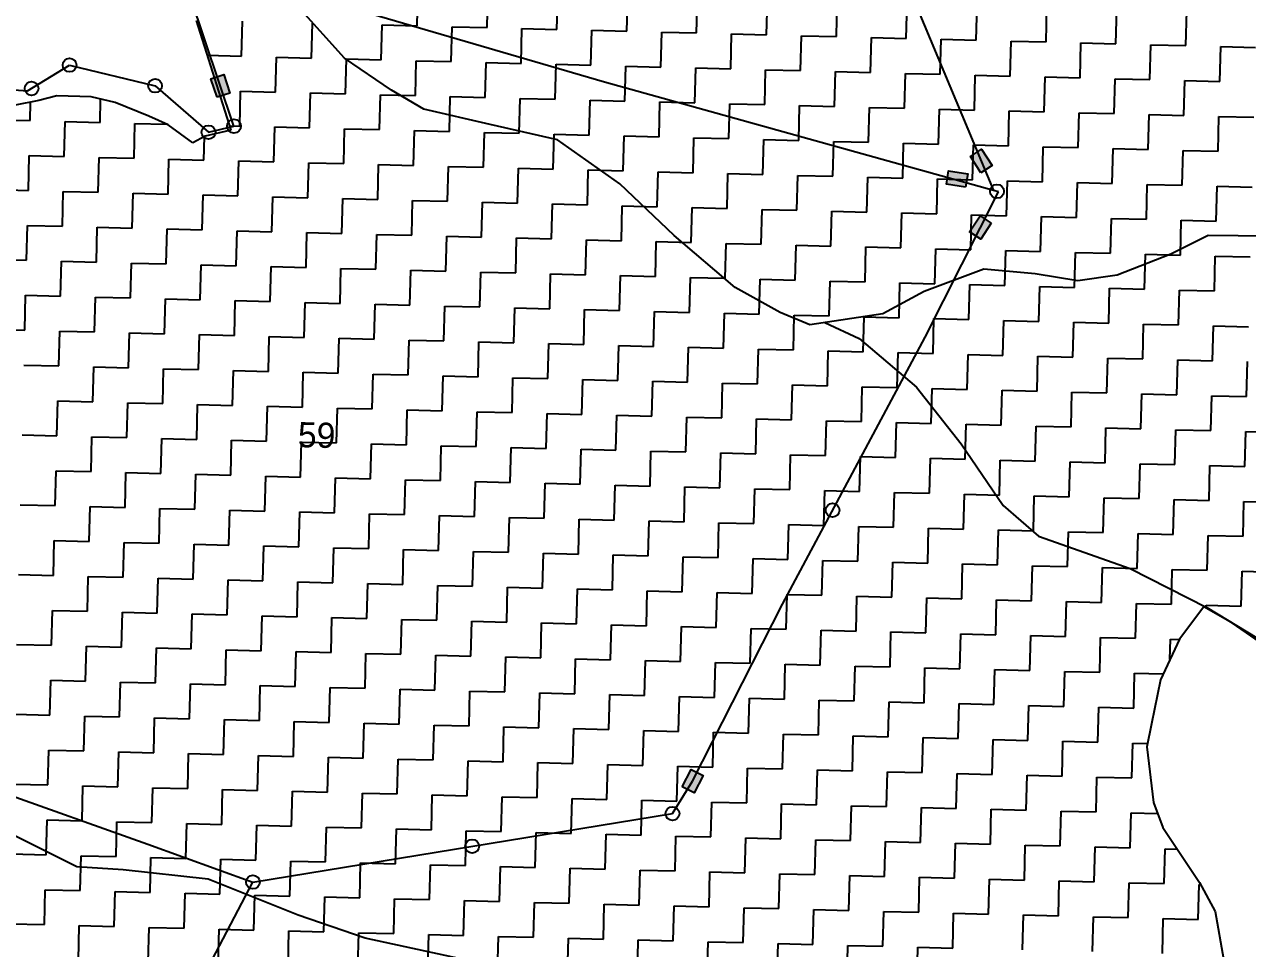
# Model space of a CAD drawing. Header units: metres. Extents: x 295068 to 298038, y 2018465 to 2021372.
# Drawn here: x 296985.3 to 297425.2, y 2019675.7 to 2020008.3 of the extents above; entities that cross this region are included whole.
import ezdxf
from ezdxf.enums import TextEntityAlignment as Align

# ---------------------------------------------------------------- set-up
doc = ezdxf.new("R2010")
doc.units = ezdxf.units.M
doc.header["$MEASUREMENT"] = 0
for name, color, linetype in [('LINE_WATER', 4, 'Continuous'), ('POLY_HATCH', 12, 'Continuous'), ('POLY_PARCEL', 6, 'Continuous'), ('TEXT_PARCEL', 7, 'Continuous')]:
    doc.layers.add(name, color=color, linetype=linetype)
doc.styles.add('TEXT_MAP', font='', dxfattribs={"height": 2.5})
doc.styles.get('TEXT_MAP').set_extended_font_data('Kruti Dev 050')

msp = doc.modelspace()

# ---------------------------------------------------------------- hatches: boundary and pattern name
for points in [[(297056.95, 2019990.22), (297052.36, 2019988.67), (297054.59, 2019982.04), (297059.18, 2019983.58)], [(297329.58, 2019963.33), (297325.52, 2019960.69), (297329.34, 2019954.83), (297333.4, 2019957.46)], [(297317.68, 2019955.6), (297316.91, 2019950.82), (297323.81, 2019949.7), (297324.59, 2019954.48)], [(297325.18, 2019933.58), (297329.24, 2019930.94), (297333.05, 2019936.8), (297329, 2019939.44)], [(297229.37, 2019737.94), (297225.05, 2019740.13), (297221.88, 2019733.89), (297226.2, 2019731.7)]]:
    msp.add_hatch(color=256).paths.add_polyline_path(points)

# ---------------------------------------------------------------- linework, layer by layer
for points in [[(297054.59, 2019982.04), (297052.36, 2019988.67), (297056.95, 2019990.22), (297059.18, 2019983.58)], [(297329.34, 2019954.83), (297325.52, 2019960.69), (297329.58, 2019963.33), (297333.4, 2019957.46)], [(297323.81, 2019949.7), (297316.91, 2019950.82), (297317.68, 2019955.6), (297324.59, 2019954.48)], [(297333.05, 2019936.8), (297329.24, 2019930.94), (297325.18, 2019933.58), (297329, 2019939.44)], [(297221.88, 2019733.89), (297225.05, 2019740.13), (297229.37, 2019737.94), (297226.2, 2019731.7)]]:
    msp.add_lwpolyline(points, close=True)
for centre in [(297001.51, 2019993.65), (296987.84, 2019985.23), (297032.25, 2019986.2), (297051.49, 2019969.46), (297060.65, 2019971.65), (297335.1, 2019948.2), (297275.98, 2019833.44), (297218.36, 2019724.25), (297146.32, 2019712.49), (297067.46, 2019699.62)]:
    msp.add_circle(centre, 2.48)
at = {"layer": 'LINE_WATER'}
for p, q in [((297100.42, 2019996.1), (297083.95, 2020014.36)), ((297117.36, 2019984.6), (297100.42, 2019996.1)), ((297128.96, 2019977.76), (297117.36, 2019984.6)), ((297152.83, 2019972.23), (297128.96, 2019977.76)), ((297177.01, 2019966.68), (297152.83, 2019972.23)), ((297199.45, 2019950.93), (297177.01, 2019966.68)), ((297218.98, 2019932.28), (297199.45, 2019950.93)), ((297240.98, 2019913.57), (297218.98, 2019932.28)), ((297411.09, 2019932.3), (297397.61, 2019925.53)), ((297432.63, 2019932.05), (297411.09, 2019932.3)), ((297397.61, 2019925.53), (297378.33, 2019918.03)), ((297330.36, 2019920.19), (297308.91, 2019912.14)), ((297348.79, 2019918.49), (297330.36, 2019920.19)), ((297364.12, 2019915.94), (297348.79, 2019918.49)), ((297378.33, 2019918.03), (297364.12, 2019915.94)), ((297257.06, 2019904.55), (297240.98, 2019913.57)), ((297308.91, 2019912.14), (297294.06, 2019904.14)), ((297267.79, 2019900.21), (297257.06, 2019904.55)), ((297294.06, 2019904.14), (297267.79, 2019900.21)), ((297273.12, 2019901.01), (297285.49, 2019895.23)), ((297285.49, 2019895.23), (297306.11, 2019877.73)), ((297306.11, 2019877.73), (297322.24, 2019857.28)), ((297322.24, 2019857.28), (297337.3, 2019835.17)), ((297337.3, 2019835.17), (297350.02, 2019824.12)), ((297350.02, 2019824.12), (297383.02, 2019812.41)), ((297383.02, 2019812.41), (297410.53, 2019798.46)), ((297410.53, 2019798.46), (297428.6, 2019787.47)), ((297004.13, 2019705.06), (296971.88, 2019721.25)), ((297020.75, 2019703.99), (297004.13, 2019705.06)), ((297051.41, 2019700.64), (297020.75, 2019703.99)), ((297083.73, 2019687.66), (297051.41, 2019700.64)), ((297107.86, 2019679.36), (297083.73, 2019687.66)), ((297165.35, 2019666.92), (297107.86, 2019679.36))]:
    msp.add_line(p, q, dxfattribs=at)
at = {"layer": 'POLY_HATCH', "linetype": 'Continuous'}
for p, q in [((297126.54, 2020007.78), (297126.86, 2020020.35)), ((297151.67, 2020007.13), (297151.99, 2020019.7)), ((297176.8, 2020006.48), (297177.13, 2020019.05)), ((297201.94, 2020005.83), (297202.26, 2020018.4)), ((297227.07, 2020005.19), (297227.39, 2020017.75)), ((297252.2, 2020004.54), (297252.53, 2020017.1)), ((297277.34, 2020003.89), (297277.66, 2020016.46)), ((297302.47, 2020003.24), (297302.79, 2020015.81)), ((297327.6, 2020002.59), (297327.93, 2020015.16)), ((297352.74, 2020001.95), (297353.06, 2020014.51)), ((297377.87, 2020001.3), (297378.19, 2020013.86)), ((297403, 2020000.65), (297403.33, 2020013.22)), ((297063.38, 2019996.83), (297063.7, 2020009.4)), ((297088.51, 2019996.18), (297088.84, 2020008.75)), ((297113.64, 2019995.54), (297113.97, 2020008.1)), ((297113.97, 2020008.1), (297126.54, 2020007.78)), ((297138.78, 2019994.89), (297139.1, 2020007.45)), ((297139.1, 2020007.45), (297151.67, 2020007.13)), ((297163.91, 2019994.24), (297164.24, 2020006.81)), ((297164.24, 2020006.81), (297176.8, 2020006.48)), ((297189.04, 2019993.59), (297189.37, 2020006.16)), ((297189.37, 2020006.16), (297201.94, 2020005.83)), ((297214.18, 2019992.94), (297214.5, 2020005.51)), ((297214.5, 2020005.51), (297227.07, 2020005.19)), ((297239.31, 2019992.3), (297239.64, 2020004.86)), ((297239.64, 2020004.86), (297252.2, 2020004.54)), ((297264.44, 2019991.65), (297264.77, 2020004.21)), ((297264.77, 2020004.21), (297277.34, 2020003.89)), ((297289.58, 2019991), (297289.9, 2020003.57)), ((297289.9, 2020003.57), (297302.47, 2020003.24)), ((297314.71, 2019990.35), (297315.04, 2020002.92)), ((297315.04, 2020002.92), (297327.6, 2020002.59)), ((297339.85, 2019989.7), (297340.17, 2020002.27)), ((297340.17, 2020002.27), (297352.74, 2020001.95)), ((297364.98, 2019989.05), (297365.3, 2020001.62)), ((297365.3, 2020001.62), (297377.87, 2020001.3)), ((297390.11, 2019988.41), (297390.44, 2020000.97)), ((297390.44, 2020000.97), (297403, 2020000.65)), ((297415.25, 2019987.76), (297415.57, 2020000.32)), ((297415.57, 2020000.32), (297428.14, 2020000)), ((297050.98, 2019997.15), (297063.38, 2019996.83)), ((297075.62, 2019983.94), (297075.94, 2019996.51)), ((297075.94, 2019996.51), (297088.51, 2019996.18)), ((297100.75, 2019983.29), (297101.08, 2019995.86)), ((297101.08, 2019995.86), (297113.64, 2019995.54)), ((297125.89, 2019982.65), (297126.21, 2019995.21)), ((297126.21, 2019995.21), (297138.78, 2019994.89)), ((297151.02, 2019982), (297151.34, 2019994.56)), ((297151.34, 2019994.56), (297163.91, 2019994.24)), ((297176.15, 2019981.35), (297176.48, 2019993.92)), ((297176.48, 2019993.92), (297189.04, 2019993.59)), ((297201.29, 2019980.7), (297201.61, 2019993.27)), ((297201.61, 2019993.27), (297214.18, 2019992.94)), ((297226.42, 2019980.05), (297226.74, 2019992.62)), ((297226.74, 2019992.62), (297239.31, 2019992.3)), ((297251.55, 2019979.4), (297251.88, 2019991.97)), ((297251.88, 2019991.97), (297264.44, 2019991.65)), ((297276.69, 2019978.76), (297277.01, 2019991.32)), ((297277.01, 2019991.32), (297289.58, 2019991)), ((297301.82, 2019978.11), (297302.14, 2019990.67)), ((297302.14, 2019990.67), (297314.71, 2019990.35)), ((297326.95, 2019977.46), (297327.28, 2019990.03)), ((297327.28, 2019990.03), (297339.85, 2019989.7)), ((297352.09, 2019976.81), (297352.41, 2019989.38)), ((297352.41, 2019989.38), (297364.98, 2019989.05)), ((297377.22, 2019976.16), (297377.55, 2019988.73)), ((297377.55, 2019988.73), (297390.11, 2019988.41)), ((297402.35, 2019975.52), (297402.68, 2019988.08)), ((297402.68, 2019988.08), (297415.25, 2019987.76)), ((296987.33, 2019973.64), (296987.5, 2019980.27)), ((297012.46, 2019973), (297012.68, 2019981.42)), ((297062.73, 2019971.7), (297063.05, 2019984.27)), ((297063.05, 2019984.27), (297075.62, 2019983.94)), ((297087.86, 2019971.05), (297088.19, 2019983.62)), ((297088.19, 2019983.62), (297100.75, 2019983.29)), ((297113, 2019970.4), (297113.32, 2019982.97)), ((297113.32, 2019982.97), (297125.89, 2019982.65)), ((297138.13, 2019969.75), (297138.45, 2019982.32)), ((297138.45, 2019982.32), (297151.02, 2019982)), ((297163.26, 2019969.11), (297163.59, 2019981.67)), ((297163.59, 2019981.67), (297176.15, 2019981.35)), ((297188.4, 2019968.46), (297188.72, 2019981.02)), ((297188.72, 2019981.02), (297201.29, 2019980.7)), ((297213.53, 2019967.81), (297213.85, 2019980.38)), ((297213.85, 2019980.38), (297226.42, 2019980.05)), ((297238.66, 2019967.16), (297238.99, 2019979.73)), ((297238.99, 2019979.73), (297251.55, 2019979.4)), ((297263.8, 2019966.51), (297264.12, 2019979.08)), ((297264.12, 2019979.08), (297276.69, 2019978.76)), ((297288.93, 2019965.87), (297289.25, 2019978.43)), ((297289.25, 2019978.43), (297301.82, 2019978.11)), ((297314.06, 2019965.22), (297314.39, 2019977.78)), ((297314.39, 2019977.78), (297326.95, 2019977.46)), ((297339.2, 2019964.57), (297339.52, 2019977.14)), ((297339.52, 2019977.14), (297352.09, 2019976.81)), ((297364.33, 2019963.92), (297364.65, 2019976.49)), ((297364.65, 2019976.49), (297377.22, 2019976.16)), ((297389.46, 2019963.27), (297389.79, 2019975.84)), ((297389.79, 2019975.84), (297402.35, 2019975.52)), ((296974.76, 2019973.97), (296987.33, 2019973.64)), ((296999.57, 2019960.75), (296999.9, 2019973.32)), ((296999.9, 2019973.32), (297012.46, 2019973)), ((297024.71, 2019960.1), (297025.03, 2019972.67)), ((297025.03, 2019972.67), (297036.36, 2019972.38)), ((297059.01, 2019971.8), (297062.73, 2019971.7)), ((297074.97, 2019958.81), (297075.3, 2019971.38)), ((297075.3, 2019971.38), (297087.86, 2019971.05)), ((297414.6, 2019962.62), (297414.92, 2019975.19)), ((297414.92, 2019975.19), (297427.49, 2019974.87)), ((297049.84, 2019959.46), (297050.06, 2019967.93)), ((297100.11, 2019958.16), (297100.43, 2019970.73)), ((297100.43, 2019970.73), (297113, 2019970.4)), ((297125.24, 2019957.51), (297125.56, 2019970.08)), ((297125.56, 2019970.08), (297138.13, 2019969.75)), ((297150.37, 2019956.86), (297150.7, 2019969.43)), ((297150.7, 2019969.43), (297163.26, 2019969.11)), ((297175.51, 2019956.22), (297175.83, 2019968.78)), ((297175.83, 2019968.78), (297188.4, 2019968.46)), ((297200.64, 2019955.57), (297200.96, 2019968.13)), ((297200.96, 2019968.13), (297213.53, 2019967.81)), ((297225.77, 2019954.92), (297226.1, 2019967.49)), ((297226.1, 2019967.49), (297238.66, 2019967.16)), ((297250.91, 2019954.27), (297251.23, 2019966.84)), ((297251.23, 2019966.84), (297263.8, 2019966.51)), ((297276.04, 2019953.62), (297276.36, 2019966.19)), ((297276.36, 2019966.19), (297288.93, 2019965.87)), ((297301.17, 2019952.97), (297301.5, 2019965.54)), ((297301.5, 2019965.54), (297314.06, 2019965.22)), ((297326.31, 2019952.33), (297326.63, 2019964.89)), ((297326.63, 2019964.89), (297339.2, 2019964.57)), ((297351.44, 2019951.68), (297351.76, 2019964.24)), ((297351.76, 2019964.24), (297364.33, 2019963.92)), ((297376.57, 2019951.03), (297376.9, 2019963.6)), ((297376.9, 2019963.6), (297389.46, 2019963.27)), ((297401.71, 2019950.38), (297402.03, 2019962.95)), ((297402.03, 2019962.95), (297414.6, 2019962.62)), ((296986.68, 2019948.51), (296987, 2019961.08)), ((296987, 2019961.08), (296999.57, 2019960.75)), ((297011.81, 2019947.86), (297012.14, 2019960.43)), ((297012.14, 2019960.43), (297024.71, 2019960.1)), ((297036.95, 2019947.21), (297037.27, 2019959.78)), ((297037.27, 2019959.78), (297049.84, 2019959.46)), ((297062.08, 2019946.57), (297062.41, 2019959.13)), ((297062.41, 2019959.13), (297074.97, 2019958.81)), ((297087.21, 2019945.92), (297087.54, 2019958.48)), ((297087.54, 2019958.48), (297100.11, 2019958.16)), ((297112.35, 2019945.27), (297112.67, 2019957.84)), ((297112.67, 2019957.84), (297125.24, 2019957.51)), ((297137.48, 2019944.62), (297137.81, 2019957.19)), ((297137.81, 2019957.19), (297150.37, 2019956.86)), ((297162.61, 2019943.97), (297162.94, 2019956.54)), ((297162.94, 2019956.54), (297175.51, 2019956.22)), ((297187.75, 2019943.32), (297188.07, 2019955.89)), ((297188.07, 2019955.89), (297200.64, 2019955.57)), ((297212.88, 2019942.68), (297213.21, 2019955.24)), ((297213.21, 2019955.24), (297225.77, 2019954.92)), ((297238.02, 2019942.03), (297238.34, 2019954.6)), ((297238.34, 2019954.6), (297250.91, 2019954.27)), ((297263.15, 2019941.38), (297263.47, 2019953.95)), ((297263.47, 2019953.95), (297276.04, 2019953.62)), ((297288.28, 2019940.73), (297288.61, 2019953.3)), ((297288.61, 2019953.3), (297301.17, 2019952.97)), ((297313.42, 2019940.08), (297313.74, 2019952.65)), ((297313.74, 2019952.65), (297326.31, 2019952.33)), ((297338.55, 2019939.44), (297338.87, 2019952)), ((297338.87, 2019952), (297351.44, 2019951.68)), ((297363.68, 2019938.79), (297364.01, 2019951.35)), ((297364.01, 2019951.35), (297376.57, 2019951.03)), ((297388.82, 2019938.14), (297389.14, 2019950.71)), ((297389.14, 2019950.71), (297401.71, 2019950.38)), ((297413.95, 2019937.49), (297414.27, 2019950.06)), ((297414.27, 2019950.06), (297426.84, 2019949.73)), ((296974.11, 2019948.83), (296986.68, 2019948.51)), ((296998.92, 2019935.62), (296999.25, 2019948.19)), ((296999.25, 2019948.19), (297011.81, 2019947.86)), ((297024.06, 2019934.97), (297024.38, 2019947.54)), ((297024.38, 2019947.54), (297036.95, 2019947.21)), ((297049.19, 2019934.32), (297049.51, 2019946.89)), ((297049.51, 2019946.89), (297062.08, 2019946.57)), ((297074.32, 2019933.68), (297074.65, 2019946.24)), ((297074.65, 2019946.24), (297087.21, 2019945.92)), ((297099.46, 2019933.03), (297099.78, 2019945.59)), ((297099.78, 2019945.59), (297112.35, 2019945.27)), ((297124.59, 2019932.38), (297124.91, 2019944.95)), ((297124.91, 2019944.95), (297137.48, 2019944.62)), ((297149.72, 2019931.73), (297150.05, 2019944.3)), ((297150.05, 2019944.3), (297162.61, 2019943.97)), ((297174.86, 2019931.08), (297175.18, 2019943.65)), ((297175.18, 2019943.65), (297187.75, 2019943.32)), ((297199.99, 2019930.43), (297200.31, 2019943)), ((297200.31, 2019943), (297212.88, 2019942.68)), ((297225.12, 2019929.79), (297225.45, 2019942.35)), ((297225.45, 2019942.35), (297238.02, 2019942.03)), ((297250.26, 2019929.14), (297250.58, 2019941.7)), ((297250.58, 2019941.7), (297263.15, 2019941.38)), ((297275.39, 2019928.49), (297275.72, 2019941.06)), ((297275.72, 2019941.06), (297288.28, 2019940.73)), ((297300.52, 2019927.84), (297300.85, 2019940.41)), ((297300.85, 2019940.41), (297313.42, 2019940.08)), ((297325.66, 2019927.19), (297325.98, 2019939.76)), ((297325.98, 2019939.76), (297338.55, 2019939.44)), ((297350.79, 2019926.54), (297351.12, 2019939.11)), ((297351.12, 2019939.11), (297363.68, 2019938.79)), ((297375.92, 2019925.9), (297376.25, 2019938.46)), ((297376.25, 2019938.46), (297388.82, 2019938.14)), ((297401.06, 2019925.25), (297401.38, 2019937.82)), ((297401.38, 2019937.82), (297413.95, 2019937.49)), ((296986.03, 2019923.38), (296986.36, 2019935.94)), ((296986.36, 2019935.94), (296998.92, 2019935.62)), ((297011.17, 2019922.73), (297011.49, 2019935.3)), ((297011.49, 2019935.3), (297024.06, 2019934.97)), ((297036.3, 2019922.08), (297036.62, 2019934.65)), ((297036.62, 2019934.65), (297049.19, 2019934.32)), ((297061.43, 2019921.43), (297061.76, 2019934)), ((297061.76, 2019934), (297074.32, 2019933.68)), ((297086.57, 2019920.78), (297086.89, 2019933.35)), ((297086.89, 2019933.35), (297099.46, 2019933.03)), ((297111.7, 2019920.14), (297112.02, 2019932.7)), ((297112.02, 2019932.7), (297124.59, 2019932.38)), ((297136.83, 2019919.49), (297137.16, 2019932.05)), ((297137.16, 2019932.05), (297149.72, 2019931.73)), ((297161.97, 2019918.84), (297162.29, 2019931.41)), ((297162.29, 2019931.41), (297174.86, 2019931.08)), ((297187.1, 2019918.19), (297187.42, 2019930.76)), ((297187.42, 2019930.76), (297199.99, 2019930.43)), ((297212.23, 2019917.54), (297212.56, 2019930.11)), ((297212.56, 2019930.11), (297225.12, 2019929.79)), ((297237.37, 2019916.9), (297237.69, 2019929.46)), ((297237.69, 2019929.46), (297250.26, 2019929.14)), ((297262.5, 2019916.25), (297262.82, 2019928.81)), ((297262.82, 2019928.81), (297275.39, 2019928.49)), ((297287.63, 2019915.6), (297287.96, 2019928.17)), ((297287.96, 2019928.17), (297300.52, 2019927.84)), ((297312.77, 2019914.95), (297313.09, 2019927.52)), ((297313.09, 2019927.52), (297325.66, 2019927.19)), ((296973.47, 2019923.7), (296986.03, 2019923.38)), ((296998.28, 2019910.49), (296998.6, 2019923.05)), ((296998.6, 2019923.05), (297011.17, 2019922.73)), ((297337.9, 2019914.3), (297338.22, 2019926.87)), ((297338.22, 2019926.87), (297350.79, 2019926.54)), ((297363.03, 2019913.65), (297363.36, 2019926.22)), ((297363.36, 2019926.22), (297375.92, 2019925.9)), ((297388.17, 2019913.01), (297388.49, 2019925.57)), ((297388.49, 2019925.57), (297401.06, 2019925.25)), ((297413.3, 2019912.36), (297413.62, 2019924.92)), ((297413.62, 2019924.92), (297426.19, 2019924.6)), ((297023.41, 2019909.84), (297023.73, 2019922.4)), ((297023.73, 2019922.4), (297036.3, 2019922.08)), ((297048.54, 2019909.19), (297048.87, 2019921.76)), ((297048.87, 2019921.76), (297061.43, 2019921.43)), ((297073.68, 2019908.54), (297074, 2019921.11)), ((297074, 2019921.11), (297086.57, 2019920.78)), ((297098.81, 2019907.89), (297099.13, 2019920.46)), ((297099.13, 2019920.46), (297111.7, 2019920.14)), ((297123.94, 2019907.25), (297124.27, 2019919.81)), ((297124.27, 2019919.81), (297136.83, 2019919.49)), ((297149.08, 2019906.6), (297149.4, 2019919.16)), ((297149.4, 2019919.16), (297161.97, 2019918.84)), ((297174.21, 2019905.95), (297174.53, 2019918.52)), ((297174.53, 2019918.52), (297187.1, 2019918.19)), ((297199.34, 2019905.3), (297199.67, 2019917.87)), ((297199.67, 2019917.87), (297212.23, 2019917.54)), ((297224.48, 2019904.65), (297224.8, 2019917.22)), ((297224.8, 2019917.22), (297237.37, 2019916.9)), ((297249.61, 2019904), (297249.93, 2019916.57)), ((297249.93, 2019916.57), (297262.5, 2019916.25)), ((297274.74, 2019903.36), (297275.07, 2019915.92)), ((297275.07, 2019915.92), (297287.63, 2019915.6)), ((297299.88, 2019902.71), (297300.2, 2019915.27)), ((297300.2, 2019915.27), (297312.77, 2019914.95)), ((297325.01, 2019902.06), (297325.33, 2019914.63)), ((297325.33, 2019914.63), (297337.9, 2019914.3)), ((296985.38, 2019898.24), (296985.71, 2019910.81)), ((296985.71, 2019910.81), (296998.28, 2019910.49)), ((297010.52, 2019897.6), (297010.84, 2019910.16)), ((297010.84, 2019910.16), (297023.41, 2019909.84)), ((297350.14, 2019901.41), (297350.47, 2019913.98)), ((297350.47, 2019913.98), (297363.03, 2019913.65)), ((297375.28, 2019900.76), (297375.6, 2019913.33)), ((297375.6, 2019913.33), (297388.17, 2019913.01)), ((297400.41, 2019900.12), (297400.73, 2019912.68)), ((297400.73, 2019912.68), (297413.3, 2019912.36)), ((297035.65, 2019896.95), (297035.98, 2019909.51)), ((297035.98, 2019909.51), (297048.54, 2019909.19)), ((297060.78, 2019896.3), (297061.11, 2019908.87)), ((297061.11, 2019908.87), (297073.68, 2019908.54)), ((297085.92, 2019895.65), (297086.24, 2019908.22)), ((297086.24, 2019908.22), (297098.81, 2019907.89)), ((297111.05, 2019895), (297111.38, 2019907.57)), ((297111.38, 2019907.57), (297123.94, 2019907.25)), ((297136.18, 2019894.35), (297136.51, 2019906.92)), ((297136.51, 2019906.92), (297149.08, 2019906.6)), ((297161.32, 2019893.71), (297161.64, 2019906.27)), ((297161.64, 2019906.27), (297174.21, 2019905.95)), ((297186.45, 2019893.06), (297186.78, 2019905.62)), ((297186.78, 2019905.62), (297199.34, 2019905.3)), ((297211.59, 2019892.41), (297211.91, 2019904.98)), ((297211.91, 2019904.98), (297224.48, 2019904.65)), ((297236.72, 2019891.76), (297237.04, 2019904.33)), ((297237.04, 2019904.33), (297249.61, 2019904)), ((297261.85, 2019891.11), (297262.18, 2019903.68)), ((297262.18, 2019903.68), (297274.74, 2019903.36)), ((297286.99, 2019890.47), (297287.31, 2019903.03)), ((297287.31, 2019903.03), (297299.88, 2019902.71)), ((297312.12, 2019889.82), (297312.44, 2019902.38)), ((297312.44, 2019902.38), (297325.01, 2019902.06)), ((297337.25, 2019889.17), (297337.58, 2019901.74)), ((297337.58, 2019901.74), (297350.14, 2019901.41)), ((297362.39, 2019888.52), (297362.71, 2019901.09)), ((297362.71, 2019901.09), (297375.28, 2019900.76)), ((296972.82, 2019898.57), (296985.38, 2019898.24)), ((296997.63, 2019885.35), (296997.95, 2019897.92)), ((296997.95, 2019897.92), (297010.52, 2019897.6)), ((297022.76, 2019884.7), (297023.08, 2019897.27)), ((297023.08, 2019897.27), (297035.65, 2019896.95)), ((297047.89, 2019884.06), (297048.22, 2019896.62)), ((297048.22, 2019896.62), (297060.78, 2019896.3)), ((297387.52, 2019887.87), (297387.84, 2019900.44)), ((297387.84, 2019900.44), (297400.41, 2019900.12)), ((297412.65, 2019887.22), (297412.98, 2019899.79)), ((297412.98, 2019899.79), (297425.54, 2019899.47)), ((297073.03, 2019883.41), (297073.35, 2019895.97)), ((297073.35, 2019895.97), (297085.92, 2019895.65)), ((297098.16, 2019882.76), (297098.48, 2019895.33)), ((297098.48, 2019895.33), (297111.05, 2019895)), ((297123.29, 2019882.11), (297123.62, 2019894.68)), ((297123.62, 2019894.68), (297136.18, 2019894.35)), ((297148.43, 2019881.46), (297148.75, 2019894.03)), ((297148.75, 2019894.03), (297161.32, 2019893.71)), ((297173.56, 2019880.82), (297173.89, 2019893.38)), ((297173.89, 2019893.38), (297186.45, 2019893.06)), ((297198.69, 2019880.17), (297199.02, 2019892.73)), ((297199.02, 2019892.73), (297211.59, 2019892.41)), ((297223.83, 2019879.52), (297224.15, 2019892.09)), ((297224.15, 2019892.09), (297236.72, 2019891.76)), ((297248.96, 2019878.87), (297249.29, 2019891.44)), ((297249.29, 2019891.44), (297261.85, 2019891.11)), ((297274.09, 2019878.22), (297274.42, 2019890.79)), ((297274.42, 2019890.79), (297286.99, 2019890.47)), ((297299.23, 2019877.57), (297299.55, 2019890.14)), ((297299.55, 2019890.14), (297312.12, 2019889.82)), ((297324.36, 2019876.93), (297324.69, 2019889.49)), ((297324.69, 2019889.49), (297337.25, 2019889.17)), ((297349.49, 2019876.28), (297349.82, 2019888.84)), ((297349.82, 2019888.84), (297362.39, 2019888.52)), ((297374.63, 2019875.63), (297374.95, 2019888.2)), ((297374.95, 2019888.2), (297387.52, 2019887.87)), ((296985.06, 2019885.68), (296997.63, 2019885.35)), ((297009.87, 2019872.46), (297010.19, 2019885.03)), ((297010.19, 2019885.03), (297022.76, 2019884.7)), ((297035, 2019871.81), (297035.33, 2019884.38)), ((297035.33, 2019884.38), (297047.89, 2019884.06)), ((297060.14, 2019871.17), (297060.46, 2019883.73)), ((297060.46, 2019883.73), (297073.03, 2019883.41)), ((297399.76, 2019874.98), (297400.09, 2019887.55)), ((297400.09, 2019887.55), (297412.65, 2019887.22)), ((297424.9, 2019874.33), (297425.22, 2019886.9)), ((297085.27, 2019870.52), (297085.59, 2019883.08)), ((297085.59, 2019883.08), (297098.16, 2019882.76)), ((297110.4, 2019869.87), (297110.73, 2019882.44)), ((297110.73, 2019882.44), (297123.29, 2019882.11)), ((297135.54, 2019869.22), (297135.86, 2019881.79)), ((297135.86, 2019881.79), (297148.43, 2019881.46)), ((297160.67, 2019868.57), (297160.99, 2019881.14)), ((297160.99, 2019881.14), (297173.56, 2019880.82)), ((297185.8, 2019867.92), (297186.13, 2019880.49)), ((297186.13, 2019880.49), (297198.69, 2019880.17)), ((297210.94, 2019867.28), (297211.26, 2019879.84)), ((297211.26, 2019879.84), (297223.83, 2019879.52)), ((297236.07, 2019866.63), (297236.39, 2019879.19)), ((297236.39, 2019879.19), (297248.96, 2019878.87)), ((297261.2, 2019865.98), (297261.53, 2019878.55)), ((297261.53, 2019878.55), (297274.09, 2019878.22)), ((297286.34, 2019865.33), (297286.66, 2019877.9)), ((297286.66, 2019877.9), (297299.23, 2019877.57)), ((297311.47, 2019864.68), (297311.79, 2019877.25)), ((297311.79, 2019877.25), (297324.36, 2019876.93)), ((297336.6, 2019864.04), (297336.93, 2019876.6)), ((297336.93, 2019876.6), (297349.49, 2019876.28)), ((297361.74, 2019863.39), (297362.06, 2019875.95)), ((297362.06, 2019875.95), (297374.63, 2019875.63)), ((297386.87, 2019862.74), (297387.2, 2019875.31)), ((297387.2, 2019875.31), (297399.76, 2019874.98)), ((297412, 2019862.09), (297412.33, 2019874.66)), ((297412.33, 2019874.66), (297424.9, 2019874.33)), ((296996.98, 2019860.22), (296997.3, 2019872.79)), ((296997.3, 2019872.79), (297009.87, 2019872.46)), ((297022.11, 2019859.57), (297022.44, 2019872.14)), ((297022.44, 2019872.14), (297035, 2019871.81)), ((297047.25, 2019858.92), (297047.57, 2019871.49)), ((297047.57, 2019871.49), (297060.14, 2019871.17)), ((297072.38, 2019858.27), (297072.7, 2019870.84)), ((297072.7, 2019870.84), (297085.27, 2019870.52)), ((297097.51, 2019857.63), (297097.84, 2019870.19)), ((297097.84, 2019870.19), (297110.4, 2019869.87)), ((297122.65, 2019856.98), (297122.97, 2019869.55)), ((297122.97, 2019869.55), (297135.54, 2019869.22)), ((297147.78, 2019856.33), (297148.1, 2019868.9)), ((297148.1, 2019868.9), (297160.67, 2019868.57)), ((297172.91, 2019855.68), (297173.24, 2019868.25)), ((297173.24, 2019868.25), (297185.8, 2019867.92)), ((297198.05, 2019855.03), (297198.37, 2019867.6)), ((297198.37, 2019867.6), (297210.94, 2019867.28)), ((297223.18, 2019854.39), (297223.5, 2019866.95)), ((297223.5, 2019866.95), (297236.07, 2019866.63)), ((297248.31, 2019853.74), (297248.64, 2019866.3)), ((297248.64, 2019866.3), (297261.2, 2019865.98)), ((297273.45, 2019853.09), (297273.77, 2019865.66)), ((297273.77, 2019865.66), (297286.34, 2019865.33)), ((297298.58, 2019852.44), (297298.9, 2019865.01)), ((297298.9, 2019865.01), (297311.47, 2019864.68)), ((297323.71, 2019851.79), (297324.04, 2019864.36)), ((297324.04, 2019864.36), (297336.6, 2019864.04)), ((297348.85, 2019851.14), (297349.17, 2019863.71)), ((297349.17, 2019863.71), (297361.74, 2019863.39)), ((297373.98, 2019850.5), (297374.3, 2019863.06)), ((297374.3, 2019863.06), (297386.87, 2019862.74)), ((297399.11, 2019849.85), (297399.44, 2019862.41)), ((297399.44, 2019862.41), (297412, 2019862.09)), ((297424.25, 2019849.2), (297424.57, 2019861.77)), ((297424.57, 2019861.77), (297437.14, 2019861.44)), ((296984.41, 2019860.54), (296996.98, 2019860.22)), ((297009.22, 2019847.33), (297009.55, 2019859.9)), ((297009.55, 2019859.9), (297022.11, 2019859.57)), ((297034.35, 2019846.68), (297034.68, 2019859.25)), ((297034.68, 2019859.25), (297047.25, 2019858.92)), ((297059.49, 2019846.03), (297059.81, 2019858.6)), ((297059.81, 2019858.6), (297072.38, 2019858.27)), ((297084.62, 2019845.38), (297084.95, 2019857.95)), ((297084.95, 2019857.95), (297097.51, 2019857.63)), ((297109.76, 2019844.74), (297110.08, 2019857.3)), ((297110.08, 2019857.3), (297122.65, 2019856.98)), ((297134.89, 2019844.09), (297135.21, 2019856.65)), ((297135.21, 2019856.65), (297147.78, 2019856.33)), ((297160.02, 2019843.44), (297160.35, 2019856.01)), ((297160.35, 2019856.01), (297172.91, 2019855.68)), ((297185.16, 2019842.79), (297185.48, 2019855.36)), ((297185.48, 2019855.36), (297198.05, 2019855.03)), ((297210.29, 2019842.14), (297210.61, 2019854.71)), ((297210.61, 2019854.71), (297223.18, 2019854.39)), ((297235.42, 2019841.49), (297235.75, 2019854.06)), ((297235.75, 2019854.06), (297248.31, 2019853.74)), ((297260.56, 2019840.85), (297260.88, 2019853.41)), ((297260.88, 2019853.41), (297273.45, 2019853.09)), ((297285.69, 2019840.2), (297286.01, 2019852.77)), ((297286.01, 2019852.77), (297298.58, 2019852.44)), ((297310.82, 2019839.55), (297311.15, 2019852.12)), ((297311.15, 2019852.12), (297323.71, 2019851.79)), ((297335.96, 2019838.9), (297336.28, 2019851.47)), ((297336.28, 2019851.47), (297348.85, 2019851.14)), ((297361.09, 2019838.25), (297361.41, 2019850.82)), ((297361.41, 2019850.82), (297373.98, 2019850.5)), ((297386.22, 2019837.61), (297386.55, 2019850.17)), ((297386.55, 2019850.17), (297399.11, 2019849.85)), ((297411.36, 2019836.96), (297411.68, 2019849.52)), ((297411.68, 2019849.52), (297424.25, 2019849.2)), ((296996.33, 2019835.09), (296996.65, 2019847.65)), ((296996.65, 2019847.65), (297009.22, 2019847.33)), ((297021.46, 2019834.44), (297021.79, 2019847)), ((297021.79, 2019847), (297034.35, 2019846.68)), ((297046.6, 2019833.79), (297046.92, 2019846.36)), ((297046.92, 2019846.36), (297059.49, 2019846.03)), ((297071.73, 2019833.14), (297072.06, 2019845.71)), ((297072.06, 2019845.71), (297084.62, 2019845.38)), ((297096.86, 2019832.49), (297097.19, 2019845.06)), ((297097.19, 2019845.06), (297109.76, 2019844.74)), ((297122, 2019831.84), (297122.32, 2019844.41)), ((297122.32, 2019844.41), (297134.89, 2019844.09)), ((297147.13, 2019831.2), (297147.46, 2019843.76)), ((297147.46, 2019843.76), (297160.02, 2019843.44)), ((297172.26, 2019830.55), (297172.59, 2019843.12)), ((297172.59, 2019843.12), (297185.16, 2019842.79)), ((297197.4, 2019829.9), (297197.72, 2019842.47)), ((297197.72, 2019842.47), (297210.29, 2019842.14)), ((297222.53, 2019829.25), (297222.86, 2019841.82)), ((297222.86, 2019841.82), (297235.42, 2019841.49)), ((297247.66, 2019828.6), (297247.99, 2019841.17)), ((297247.99, 2019841.17), (297260.56, 2019840.85)), ((297272.8, 2019827.96), (297273.12, 2019840.52)), ((297273.12, 2019840.52), (297285.69, 2019840.2)), ((297297.93, 2019827.31), (297298.26, 2019839.87)), ((297298.26, 2019839.87), (297310.82, 2019839.55)), ((296983.76, 2019835.41), (296996.33, 2019835.09)), ((297323.07, 2019826.66), (297323.39, 2019839.23)), ((297323.39, 2019839.23), (297335.96, 2019838.9)), ((297348.2, 2019826.01), (297348.52, 2019838.58)), ((297348.52, 2019838.58), (297361.09, 2019838.25)), ((297373.33, 2019825.36), (297373.66, 2019837.93)), ((297373.66, 2019837.93), (297386.22, 2019837.61)), ((297398.47, 2019824.71), (297398.79, 2019837.28)), ((297398.79, 2019837.28), (297411.36, 2019836.96)), ((297423.6, 2019824.07), (297423.92, 2019836.63)), ((297423.92, 2019836.63), (297436.49, 2019836.31)), ((297008.57, 2019822.2), (297008.9, 2019834.76)), ((297008.9, 2019834.76), (297021.46, 2019834.44)), ((297033.71, 2019821.55), (297034.03, 2019834.11)), ((297034.03, 2019834.11), (297046.6, 2019833.79)), ((297058.84, 2019820.9), (297059.16, 2019833.47)), ((297059.16, 2019833.47), (297071.73, 2019833.14)), ((297083.97, 2019820.25), (297084.3, 2019832.82)), ((297084.3, 2019832.82), (297096.86, 2019832.49)), ((297109.11, 2019819.6), (297109.43, 2019832.17)), ((297109.43, 2019832.17), (297122, 2019831.84)), ((297134.24, 2019818.95), (297134.56, 2019831.52)), ((297134.56, 2019831.52), (297147.13, 2019831.2)), ((297159.37, 2019818.31), (297159.7, 2019830.87)), ((297159.7, 2019830.87), (297172.26, 2019830.55)), ((297184.51, 2019817.66), (297184.83, 2019830.22)), ((297184.83, 2019830.22), (297197.4, 2019829.9)), ((297209.64, 2019817.01), (297209.96, 2019829.58)), ((297209.96, 2019829.58), (297222.53, 2019829.25)), ((297234.77, 2019816.36), (297235.1, 2019828.93)), ((297235.1, 2019828.93), (297247.66, 2019828.6)), ((297259.91, 2019815.71), (297260.23, 2019828.28)), ((297260.23, 2019828.28), (297272.8, 2019827.96)), ((297285.04, 2019815.06), (297285.36, 2019827.63)), ((297285.36, 2019827.63), (297297.93, 2019827.31)), ((297310.17, 2019814.42), (297310.5, 2019826.98)), ((297310.5, 2019826.98), (297323.07, 2019826.66)), ((297335.31, 2019813.77), (297335.63, 2019826.34)), ((297335.63, 2019826.34), (297348.2, 2019826.01)), ((296995.68, 2019809.95), (296996.01, 2019822.52)), ((296996.01, 2019822.52), (297008.57, 2019822.2)), ((297020.82, 2019809.3), (297021.14, 2019821.87)), ((297021.14, 2019821.87), (297033.71, 2019821.55)), ((297360.44, 2019813.12), (297360.77, 2019825.69)), ((297360.77, 2019825.69), (297373.33, 2019825.36)), ((297385.57, 2019812.47), (297385.9, 2019825.04)), ((297385.9, 2019825.04), (297398.47, 2019824.71)), ((297410.71, 2019811.82), (297411.03, 2019824.39)), ((297411.03, 2019824.39), (297423.6, 2019824.07)), ((297045.95, 2019808.66), (297046.27, 2019821.22)), ((297046.27, 2019821.22), (297058.84, 2019820.9)), ((297071.08, 2019808.01), (297071.41, 2019820.57)), ((297071.41, 2019820.57), (297083.97, 2019820.25)), ((297096.22, 2019807.36), (297096.54, 2019819.93)), ((297096.54, 2019819.93), (297109.11, 2019819.6)), ((297121.35, 2019806.71), (297121.67, 2019819.28)), ((297121.67, 2019819.28), (297134.24, 2019818.95)), ((297146.48, 2019806.06), (297146.81, 2019818.63)), ((297146.81, 2019818.63), (297159.37, 2019818.31)), ((297171.62, 2019805.42), (297171.94, 2019817.98)), ((297171.94, 2019817.98), (297184.51, 2019817.66)), ((297196.75, 2019804.77), (297197.07, 2019817.33)), ((297197.07, 2019817.33), (297209.64, 2019817.01)), ((297221.88, 2019804.12), (297222.21, 2019816.69)), ((297222.21, 2019816.69), (297234.77, 2019816.36)), ((297247.02, 2019803.47), (297247.34, 2019816.04)), ((297247.34, 2019816.04), (297259.91, 2019815.71)), ((297272.15, 2019802.82), (297272.47, 2019815.39)), ((297272.47, 2019815.39), (297285.04, 2019815.06)), ((297297.28, 2019802.17), (297297.61, 2019814.74)), ((297297.61, 2019814.74), (297310.17, 2019814.42)), ((297322.42, 2019801.53), (297322.74, 2019814.09)), ((297322.74, 2019814.09), (297335.31, 2019813.77)), ((297347.55, 2019800.88), (297347.87, 2019813.44)), ((297347.87, 2019813.44), (297360.44, 2019813.12)), ((296983.12, 2019810.28), (296995.68, 2019809.95)), ((297007.93, 2019797.06), (297008.25, 2019809.63)), ((297008.25, 2019809.63), (297020.82, 2019809.3)), ((297033.06, 2019796.41), (297033.38, 2019808.98)), ((297033.38, 2019808.98), (297045.95, 2019808.66)), ((297372.68, 2019800.23), (297373.01, 2019812.8)), ((297373.01, 2019812.8), (297385.57, 2019812.47)), ((297397.82, 2019799.58), (297398.14, 2019812.15)), ((297398.14, 2019812.15), (297410.71, 2019811.82)), ((297422.95, 2019798.93), (297423.27, 2019811.5)), ((297423.27, 2019811.5), (297435.84, 2019811.18)), ((297058.19, 2019795.77), (297058.52, 2019808.33)), ((297058.52, 2019808.33), (297071.08, 2019808.01)), ((297083.33, 2019795.12), (297083.65, 2019807.68)), ((297083.65, 2019807.68), (297096.22, 2019807.36)), ((297108.46, 2019794.47), (297108.78, 2019807.04)), ((297108.78, 2019807.04), (297121.35, 2019806.71)), ((297133.59, 2019793.82), (297133.92, 2019806.39)), ((297133.92, 2019806.39), (297146.48, 2019806.06)), ((297158.73, 2019793.17), (297159.05, 2019805.74)), ((297159.05, 2019805.74), (297171.62, 2019805.42)), ((297183.86, 2019792.52), (297184.18, 2019805.09)), ((297184.18, 2019805.09), (297196.75, 2019804.77)), ((297208.99, 2019791.88), (297209.32, 2019804.44)), ((297209.32, 2019804.44), (297221.88, 2019804.12)), ((297234.13, 2019791.23), (297234.45, 2019803.79)), ((297234.45, 2019803.79), (297247.02, 2019803.47)), ((297259.26, 2019790.58), (297259.58, 2019803.15)), ((297259.58, 2019803.15), (297272.15, 2019802.82)), ((297284.39, 2019789.93), (297284.72, 2019802.5)), ((297284.72, 2019802.5), (297297.28, 2019802.17)), ((297309.53, 2019789.28), (297309.85, 2019801.85)), ((297309.85, 2019801.85), (297322.42, 2019801.53)), ((297334.66, 2019788.64), (297334.98, 2019801.2)), ((297334.98, 2019801.2), (297347.55, 2019800.88)), ((297359.79, 2019787.99), (297360.12, 2019800.55)), ((297360.12, 2019800.55), (297372.68, 2019800.23)), ((297384.93, 2019787.34), (297385.25, 2019799.91)), ((297385.25, 2019799.91), (297397.82, 2019799.58)), ((296995.03, 2019784.82), (296995.36, 2019797.39)), ((296995.36, 2019797.39), (297007.93, 2019797.06)), ((297020.17, 2019784.17), (297020.49, 2019796.74)), ((297020.49, 2019796.74), (297033.06, 2019796.41)), ((297045.3, 2019783.52), (297045.63, 2019796.09)), ((297045.63, 2019796.09), (297058.19, 2019795.77)), ((297070.43, 2019782.87), (297070.76, 2019795.44)), ((297070.76, 2019795.44), (297083.33, 2019795.12)), ((297410.36, 2019798.23), (297410.38, 2019799.26)), ((297410.38, 2019799.26), (297422.95, 2019798.93)), ((297095.57, 2019782.23), (297095.89, 2019794.79)), ((297095.89, 2019794.79), (297108.46, 2019794.47)), ((297120.7, 2019781.58), (297121.03, 2019794.14)), ((297121.03, 2019794.14), (297133.59, 2019793.82)), ((297145.83, 2019780.93), (297146.16, 2019793.5)), ((297146.16, 2019793.5), (297158.73, 2019793.17)), ((297170.97, 2019780.28), (297171.29, 2019792.85)), ((297171.29, 2019792.85), (297183.86, 2019792.52)), ((297196.1, 2019779.63), (297196.43, 2019792.2)), ((297196.43, 2019792.2), (297208.99, 2019791.88)), ((297221.24, 2019778.99), (297221.56, 2019791.55)), ((297221.56, 2019791.55), (297234.13, 2019791.23)), ((297246.37, 2019778.34), (297246.69, 2019790.9)), ((297246.69, 2019790.9), (297259.26, 2019790.58)), ((297271.5, 2019777.69), (297271.83, 2019790.26)), ((297271.83, 2019790.26), (297284.39, 2019789.93)), ((297296.64, 2019777.04), (297296.96, 2019789.61)), ((297296.96, 2019789.61), (297309.53, 2019789.28)), ((297321.77, 2019776.39), (297322.09, 2019788.96)), ((297322.09, 2019788.96), (297334.66, 2019788.64)), ((297346.9, 2019775.74), (297347.23, 2019788.31)), ((297347.23, 2019788.31), (297359.79, 2019787.99)), ((297372.04, 2019775.1), (297372.36, 2019787.66)), ((297372.36, 2019787.66), (297384.93, 2019787.34)), ((297397.3, 2019779.7), (297397.49, 2019787.01)), ((297397.49, 2019787.01), (297400.69, 2019786.93)), ((296982.47, 2019785.14), (296995.03, 2019784.82)), ((297007.28, 2019771.93), (297007.6, 2019784.49)), ((297007.6, 2019784.49), (297020.17, 2019784.17)), ((297032.41, 2019771.28), (297032.73, 2019783.85)), ((297032.73, 2019783.85), (297045.3, 2019783.52)), ((297057.54, 2019770.63), (297057.87, 2019783.2)), ((297057.87, 2019783.2), (297070.43, 2019782.87)), ((297082.68, 2019769.98), (297083, 2019782.55)), ((297083, 2019782.55), (297095.57, 2019782.23)), ((297107.81, 2019769.34), (297108.13, 2019781.9)), ((297108.13, 2019781.9), (297120.7, 2019781.58)), ((297132.94, 2019768.69), (297133.27, 2019781.25)), ((297133.27, 2019781.25), (297145.83, 2019780.93)), ((297158.08, 2019768.04), (297158.4, 2019780.61)), ((297158.4, 2019780.61), (297170.97, 2019780.28)), ((297183.21, 2019767.39), (297183.53, 2019779.96)), ((297183.53, 2019779.96), (297196.1, 2019779.63)), ((297208.34, 2019766.74), (297208.67, 2019779.31)), ((297208.67, 2019779.31), (297221.24, 2019778.99)), ((297233.48, 2019766.09), (297233.8, 2019778.66)), ((297233.8, 2019778.66), (297246.37, 2019778.34)), ((297258.61, 2019765.45), (297258.94, 2019778.01)), ((297258.94, 2019778.01), (297271.5, 2019777.69)), ((297283.74, 2019764.8), (297284.07, 2019777.36)), ((297284.07, 2019777.36), (297296.64, 2019777.04)), ((297308.88, 2019764.15), (297309.2, 2019776.72)), ((297309.2, 2019776.72), (297321.77, 2019776.39)), ((297334.01, 2019763.5), (297334.34, 2019776.07)), ((297334.34, 2019776.07), (297346.9, 2019775.74)), ((297359.14, 2019762.85), (297359.47, 2019775.42)), ((297359.47, 2019775.42), (297372.04, 2019775.1)), ((297384.28, 2019762.21), (297384.6, 2019774.77)), ((297384.6, 2019774.77), (297394.88, 2019774.51)), ((296994.39, 2019759.69), (296994.71, 2019772.25)), ((296994.71, 2019772.25), (297007.28, 2019771.93)), ((297019.52, 2019759.04), (297019.84, 2019771.6)), ((297019.84, 2019771.6), (297032.41, 2019771.28)), ((297044.65, 2019758.39), (297044.98, 2019770.96)), ((297044.98, 2019770.96), (297057.54, 2019770.63)), ((297069.79, 2019757.74), (297070.11, 2019770.31)), ((297070.11, 2019770.31), (297082.68, 2019769.98)), ((297094.92, 2019757.09), (297095.24, 2019769.66)), ((297095.24, 2019769.66), (297107.81, 2019769.34)), ((297120.05, 2019756.44), (297120.38, 2019769.01)), ((297120.38, 2019769.01), (297132.94, 2019768.69)), ((297145.19, 2019755.8), (297145.51, 2019768.36)), ((297145.51, 2019768.36), (297158.08, 2019768.04)), ((297170.32, 2019755.15), (297170.64, 2019767.71)), ((297170.64, 2019767.71), (297183.21, 2019767.39)), ((297195.45, 2019754.5), (297195.78, 2019767.07)), ((297195.78, 2019767.07), (297208.34, 2019766.74)), ((297220.59, 2019753.85), (297220.91, 2019766.42)), ((297220.91, 2019766.42), (297233.48, 2019766.09)), ((297245.72, 2019753.2), (297246.04, 2019765.77)), ((297246.04, 2019765.77), (297258.61, 2019765.45)), ((297270.85, 2019752.56), (297271.18, 2019765.12)), ((297271.18, 2019765.12), (297283.74, 2019764.8)), ((297295.99, 2019751.91), (297296.31, 2019764.47)), ((297296.31, 2019764.47), (297308.88, 2019764.15)), ((297321.12, 2019751.26), (297321.44, 2019763.83)), ((297321.44, 2019763.83), (297334.01, 2019763.5)), ((297346.25, 2019750.61), (297346.58, 2019763.18)), ((297346.58, 2019763.18), (297359.14, 2019762.85)), ((297371.39, 2019749.96), (297371.71, 2019762.53)), ((297371.71, 2019762.53), (297384.28, 2019762.21)), ((296981.82, 2019760.01), (296994.39, 2019759.69)), ((297006.63, 2019746.79), (297006.95, 2019759.36)), ((297006.95, 2019759.36), (297019.52, 2019759.04)), ((297031.76, 2019746.15), (297032.09, 2019758.71)), ((297032.09, 2019758.71), (297044.65, 2019758.39)), ((297056.9, 2019745.5), (297057.22, 2019758.07)), ((297057.22, 2019758.07), (297069.79, 2019757.74)), ((297082.03, 2019744.85), (297082.35, 2019757.42)), ((297082.35, 2019757.42), (297094.92, 2019757.09)), ((297107.16, 2019744.2), (297107.49, 2019756.77)), ((297107.49, 2019756.77), (297120.05, 2019756.44)), ((297132.3, 2019743.55), (297132.62, 2019756.12)), ((297132.62, 2019756.12), (297145.19, 2019755.8)), ((297157.43, 2019742.91), (297157.75, 2019755.47)), ((297157.75, 2019755.47), (297170.32, 2019755.15)), ((297182.56, 2019742.26), (297182.89, 2019754.82)), ((297182.89, 2019754.82), (297195.45, 2019754.5)), ((297207.7, 2019741.61), (297208.02, 2019754.18)), ((297208.02, 2019754.18), (297220.59, 2019753.85)), ((297232.83, 2019740.96), (297233.15, 2019753.53)), ((297233.15, 2019753.53), (297245.72, 2019753.2)), ((297257.96, 2019740.31), (297258.29, 2019752.88)), ((297258.29, 2019752.88), (297270.85, 2019752.56)), ((297283.1, 2019739.66), (297283.42, 2019752.23)), ((297283.42, 2019752.23), (297295.99, 2019751.91)), ((297308.23, 2019739.02), (297308.55, 2019751.58)), ((297308.55, 2019751.58), (297321.12, 2019751.26)), ((296993.74, 2019734.55), (296994.06, 2019747.12)), ((296994.06, 2019747.12), (297006.63, 2019746.79)), ((297333.36, 2019738.37), (297333.69, 2019750.93)), ((297333.69, 2019750.93), (297346.25, 2019750.61)), ((297358.5, 2019737.72), (297358.82, 2019750.29)), ((297358.82, 2019750.29), (297371.39, 2019749.96)), ((297383.63, 2019737.07), (297383.95, 2019749.64)), ((297383.95, 2019749.64), (297389.27, 2019749.5)), ((297018.87, 2019733.9), (297019.2, 2019746.47)), ((297019.2, 2019746.47), (297031.76, 2019746.15)), ((297044, 2019733.26), (297044.33, 2019745.82)), ((297044.33, 2019745.82), (297056.9, 2019745.5)), ((297069.14, 2019732.61), (297069.46, 2019745.17)), ((297069.46, 2019745.17), (297082.03, 2019744.85)), ((297094.27, 2019731.96), (297094.6, 2019744.53)), ((297094.6, 2019744.53), (297107.16, 2019744.2)), ((297119.4, 2019731.31), (297119.73, 2019743.88)), ((297119.73, 2019743.88), (297132.3, 2019743.55)), ((297144.54, 2019730.66), (297144.86, 2019743.23)), ((297144.86, 2019743.23), (297157.43, 2019742.91)), ((297169.67, 2019730.01), (297170, 2019742.58)), ((297170, 2019742.58), (297182.56, 2019742.26)), ((297194.81, 2019729.37), (297195.13, 2019741.93)), ((297195.13, 2019741.93), (297207.7, 2019741.61)), ((297219.94, 2019728.72), (297220.26, 2019741.29)), ((297220.26, 2019741.29), (297232.83, 2019740.96)), ((297245.07, 2019728.07), (297245.4, 2019740.64)), ((297245.4, 2019740.64), (297257.96, 2019740.31)), ((297270.21, 2019727.42), (297270.53, 2019739.99)), ((297270.53, 2019739.99), (297283.1, 2019739.66)), ((297295.34, 2019726.77), (297295.66, 2019739.34)), ((297295.66, 2019739.34), (297308.23, 2019739.02)), ((297320.47, 2019726.13), (297320.8, 2019738.69)), ((297320.8, 2019738.69), (297333.36, 2019738.37)), ((296981.17, 2019734.88), (296993.74, 2019734.55)), ((297005.98, 2019721.66), (297006.3, 2019734.23)), ((297006.3, 2019734.23), (297018.87, 2019733.9)), ((297345.61, 2019725.48), (297345.93, 2019738.04)), ((297345.93, 2019738.04), (297358.5, 2019737.72)), ((297370.74, 2019724.83), (297371.06, 2019737.4)), ((297371.06, 2019737.4), (297383.63, 2019737.07)), ((297031.11, 2019721.01), (297031.44, 2019733.58)), ((297031.44, 2019733.58), (297044, 2019733.26)), ((297056.25, 2019720.37), (297056.57, 2019732.93)), ((297056.57, 2019732.93), (297069.14, 2019732.61)), ((297081.38, 2019719.72), (297081.7, 2019732.28)), ((297081.7, 2019732.28), (297094.27, 2019731.96)), ((297106.51, 2019719.07), (297106.84, 2019731.64)), ((297106.84, 2019731.64), (297119.4, 2019731.31)), ((297131.65, 2019718.42), (297131.97, 2019730.99)), ((297131.97, 2019730.99), (297144.54, 2019730.66)), ((297156.78, 2019717.77), (297157.11, 2019730.34)), ((297157.11, 2019730.34), (297169.67, 2019730.01)), ((297181.91, 2019717.12), (297182.24, 2019729.69)), ((297182.24, 2019729.69), (297194.81, 2019729.37)), ((297207.05, 2019716.48), (297207.37, 2019729.04)), ((297207.37, 2019729.04), (297219.94, 2019728.72)), ((297232.18, 2019715.83), (297232.51, 2019728.39)), ((297232.51, 2019728.39), (297245.07, 2019728.07)), ((297257.31, 2019715.18), (297257.64, 2019727.75)), ((297257.64, 2019727.75), (297270.21, 2019727.42)), ((297282.45, 2019714.53), (297282.77, 2019727.1)), ((297282.77, 2019727.1), (297295.34, 2019726.77)), ((297307.58, 2019713.88), (297307.91, 2019726.45)), ((297307.91, 2019726.45), (297320.47, 2019726.13)), ((297332.71, 2019713.23), (297333.04, 2019725.8)), ((297333.04, 2019725.8), (297345.61, 2019725.48)), ((297357.85, 2019712.59), (297358.17, 2019725.15)), ((297358.17, 2019725.15), (297370.74, 2019724.83)), ((296993.09, 2019709.42), (296993.41, 2019721.99)), ((296993.41, 2019721.99), (297005.98, 2019721.66)), ((297018.22, 2019708.77), (297018.55, 2019721.34)), ((297018.55, 2019721.34), (297031.11, 2019721.01)), ((297043.36, 2019708.12), (297043.68, 2019720.69)), ((297043.68, 2019720.69), (297056.25, 2019720.37)), ((297382.98, 2019711.94), (297383.31, 2019724.51)), ((297383.31, 2019724.51), (297392.88, 2019724.26)), ((297068.49, 2019707.47), (297068.81, 2019720.04)), ((297068.81, 2019720.04), (297081.38, 2019719.72)), ((297093.62, 2019706.83), (297093.95, 2019719.39)), ((297093.95, 2019719.39), (297106.51, 2019719.07)), ((297118.76, 2019706.18), (297119.08, 2019718.74)), ((297119.08, 2019718.74), (297131.65, 2019718.42)), ((297143.89, 2019705.53), (297144.21, 2019718.1)), ((297144.21, 2019718.1), (297156.78, 2019717.77)), ((297169.02, 2019704.88), (297169.35, 2019717.45)), ((297169.35, 2019717.45), (297181.91, 2019717.12)), ((297194.16, 2019704.23), (297194.48, 2019716.8)), ((297194.48, 2019716.8), (297207.05, 2019716.48)), ((297219.29, 2019703.59), (297219.61, 2019716.15)), ((297219.61, 2019716.15), (297232.18, 2019715.83)), ((297244.42, 2019702.94), (297244.75, 2019715.5)), ((297244.75, 2019715.5), (297257.31, 2019715.18)), ((297269.56, 2019702.29), (297269.88, 2019714.86)), ((297269.88, 2019714.86), (297282.45, 2019714.53)), ((297294.69, 2019701.64), (297295.01, 2019714.21)), ((297295.01, 2019714.21), (297307.58, 2019713.88)), ((297319.82, 2019700.99), (297320.15, 2019713.56)), ((297320.15, 2019713.56), (297332.71, 2019713.23)), ((297344.96, 2019700.34), (297345.28, 2019712.91)), ((297345.28, 2019712.91), (297357.85, 2019712.59)), ((297370.09, 2019699.7), (297370.42, 2019712.26)), ((297370.42, 2019712.26), (297382.98, 2019711.94)), ((296980.52, 2019709.74), (296993.09, 2019709.42)), ((297005.33, 2019696.53), (297005.66, 2019709.09)), ((297005.66, 2019709.09), (297018.22, 2019708.77)), ((297030.47, 2019695.88), (297030.79, 2019708.45)), ((297030.79, 2019708.45), (297043.36, 2019708.12)), ((297055.6, 2019695.23), (297055.92, 2019707.8)), ((297055.92, 2019707.8), (297068.49, 2019707.47)), ((297395.22, 2019699.05), (297395.55, 2019711.61)), ((297395.55, 2019711.61), (297399.89, 2019711.5)), ((297080.73, 2019694.58), (297081.06, 2019707.15)), ((297081.06, 2019707.15), (297093.62, 2019706.83)), ((297105.87, 2019693.94), (297106.19, 2019706.5)), ((297106.19, 2019706.5), (297118.76, 2019706.18)), ((297131, 2019693.29), (297131.32, 2019705.85)), ((297131.32, 2019705.85), (297143.89, 2019705.53)), ((297156.13, 2019692.64), (297156.46, 2019705.21)), ((297156.46, 2019705.21), (297169.02, 2019704.88)), ((297181.27, 2019691.99), (297181.59, 2019704.56)), ((297181.59, 2019704.56), (297194.16, 2019704.23)), ((297206.4, 2019691.34), (297206.72, 2019703.91)), ((297206.72, 2019703.91), (297219.29, 2019703.59)), ((297231.53, 2019690.69), (297231.86, 2019703.26)), ((297231.86, 2019703.26), (297244.42, 2019702.94)), ((297256.67, 2019690.05), (297256.99, 2019702.61)), ((297256.99, 2019702.61), (297269.56, 2019702.29)), ((297281.8, 2019689.4), (297282.12, 2019701.96)), ((297282.12, 2019701.96), (297294.69, 2019701.64)), ((297306.93, 2019688.75), (297307.26, 2019701.32)), ((297307.26, 2019701.32), (297319.82, 2019700.99)), ((297332.07, 2019688.1), (297332.39, 2019700.67)), ((297332.39, 2019700.67), (297344.96, 2019700.34)), ((297357.2, 2019687.45), (297357.52, 2019700.02)), ((297357.52, 2019700.02), (297370.09, 2019699.7)), ((297382.33, 2019686.81), (297382.66, 2019699.37)), ((297382.66, 2019699.37), (297395.22, 2019699.05)), ((297407.47, 2019686.16), (297407.79, 2019698.72)), ((297407.79, 2019698.72), (297408.28, 2019698.71)), ((296992.44, 2019684.29), (296992.77, 2019696.85)), ((296992.77, 2019696.85), (297005.33, 2019696.53)), ((297017.57, 2019683.64), (297017.9, 2019696.2)), ((297017.9, 2019696.2), (297030.47, 2019695.88)), ((297042.71, 2019682.99), (297043.03, 2019695.56)), ((297043.03, 2019695.56), (297055.6, 2019695.23)), ((297067.84, 2019682.34), (297068.17, 2019694.91)), ((297068.17, 2019694.91), (297080.73, 2019694.58)), ((297092.98, 2019681.69), (297093.3, 2019694.26)), ((297093.3, 2019694.26), (297105.87, 2019693.94)), ((297118.11, 2019681.04), (297118.43, 2019693.61)), ((297118.43, 2019693.61), (297131, 2019693.29)), ((297143.24, 2019680.4), (297143.57, 2019692.96)), ((297143.57, 2019692.96), (297156.13, 2019692.64)), ((297168.38, 2019679.75), (297168.7, 2019692.31)), ((297168.7, 2019692.31), (297181.27, 2019691.99)), ((297193.51, 2019679.1), (297193.83, 2019691.67)), ((297193.83, 2019691.67), (297206.4, 2019691.34)), ((297218.64, 2019678.45), (297218.97, 2019691.02)), ((297218.97, 2019691.02), (297231.53, 2019690.69)), ((297243.78, 2019677.8), (297244.1, 2019690.37)), ((297244.1, 2019690.37), (297256.67, 2019690.05)), ((297268.91, 2019677.16), (297269.23, 2019689.72)), ((297269.23, 2019689.72), (297281.8, 2019689.4)), ((297294.04, 2019676.51), (297294.37, 2019689.07)), ((297294.37, 2019689.07), (297306.93, 2019688.75)), ((297319.18, 2019675.86), (297319.5, 2019688.43)), ((297319.5, 2019688.43), (297332.07, 2019688.1)), ((297344.31, 2019675.21), (297344.63, 2019687.78)), ((297344.63, 2019687.78), (297357.2, 2019687.45)), ((297369.44, 2019674.56), (297369.77, 2019687.13)), ((297369.77, 2019687.13), (297382.33, 2019686.81)), ((297394.58, 2019673.91), (297394.9, 2019686.48)), ((297394.9, 2019686.48), (297407.47, 2019686.16)), ((296979.87, 2019684.61), (296992.44, 2019684.29)), ((297004.68, 2019671.39), (297005.01, 2019683.96)), ((297005.01, 2019683.96), (297017.57, 2019683.64)), ((297029.82, 2019670.75), (297030.14, 2019683.31)), ((297030.14, 2019683.31), (297042.71, 2019682.99)), ((297054.95, 2019670.1), (297055.28, 2019682.66)), ((297055.28, 2019682.66), (297067.84, 2019682.34)), ((297080.08, 2019669.45), (297080.41, 2019682.02)), ((297080.41, 2019682.02), (297092.98, 2019681.69)), ((297105.22, 2019668.8), (297105.54, 2019681.37)), ((297105.54, 2019681.37), (297118.11, 2019681.04)), ((297130.35, 2019668.15), (297130.68, 2019680.72)), ((297130.68, 2019680.72), (297143.24, 2019680.4)), ((297155.48, 2019667.51), (297155.81, 2019680.07)), ((297155.81, 2019680.07), (297168.38, 2019679.75)), ((297180.62, 2019666.86), (297180.94, 2019679.42)), ((297180.94, 2019679.42), (297193.51, 2019679.1)), ((297205.75, 2019666.21), (297206.08, 2019678.78)), ((297206.08, 2019678.78), (297218.64, 2019678.45)), ((297230.88, 2019665.56), (297231.21, 2019678.13)), ((297231.21, 2019678.13), (297243.78, 2019677.8)), ((297256.02, 2019664.91), (297256.34, 2019677.48)), ((297256.34, 2019677.48), (297268.91, 2019677.16)), ((297281.15, 2019664.26), (297281.48, 2019676.83)), ((297281.48, 2019676.83), (297294.04, 2019676.51)), ((297306.29, 2019663.62), (297306.61, 2019676.18)), ((297306.61, 2019676.18), (297319.18, 2019675.86))]:
    msp.add_line(p, q, dxfattribs=at)
at = {"layer": 'POLY_HATCH'}
for p, q in [((297047, 2020009.74), (297059.49, 2019970.27)), ((296990.47, 2019980.85), (296981.92, 2019979.18)), ((296996.95, 2019982.57), (296990.47, 2019980.85)), ((297009.24, 2019982.26), (296996.95, 2019982.57)), ((297017.89, 2019980.14), (297009.24, 2019982.26)), ((297030.07, 2019975.29), (297017.89, 2019980.14)), ((297036.98, 2019972.09), (297030.07, 2019975.29)), ((297045.87, 2019965.66), (297036.98, 2019972.09)), ((297050.34, 2019968.09), (297045.87, 2019965.66)), ((297059.49, 2019970.27), (297050.34, 2019968.09)), ((297409.55, 2019798.7), (297400.71, 2019786.98)), ((297419.84, 2019792.74), (297409.55, 2019798.7)), ((297429.54, 2019786.04), (297419.84, 2019792.74)), ((297400.71, 2019786.98), (297393.88, 2019772.36)), ((297393.88, 2019772.36), (297390.62, 2019756.52)), ((297390.62, 2019756.52), (297389.03, 2019748.25)), ((297389.03, 2019748.25), (297391.37, 2019728.28)), ((297391.37, 2019728.28), (297394.74, 2019719.28)), ((297394.74, 2019719.28), (297407.9, 2019699.41)), ((297407.9, 2019699.41), (297413.57, 2019689.06)), ((297413.57, 2019689.06), (297416.54, 2019671.92))]:
    msp.add_line(p, q, dxfattribs=at)
at = {"layer": 'POLY_PARCEL'}
for p, q in [((297289.02, 2020055.87), (297333.86, 2019948.55)), ((297060.65, 2019971.65), (297040.15, 2020032.49)), ((297193.91, 2019987.45), (297040.15, 2020032.49)), ((296986.41, 2019984.35), (297001.51, 2019993.65)), ((297001.51, 2019993.65), (297032.25, 2019986.2)), ((296967.04, 2019985.76), (296986.41, 2019984.35)), ((297032.25, 2019986.2), (297051.49, 2019969.46)), ((297333.86, 2019948.55), (297193.91, 2019987.45)), ((297051.49, 2019969.46), (297060.65, 2019971.65)), ((297060.65, 2019971.65), (297060.65, 2019971.65)), ((297309.28, 2019895.76), (297335.59, 2019948.06)), ((297335.59, 2019948.06), (297333.86, 2019948.55)), ((297257.9, 2019799.6), (297309.28, 2019895.76)), ((297225.62, 2019735.92), (297257.9, 2019799.6)), ((296926.94, 2019749.86), (297029.67, 2019713.26)), ((297218.36, 2019724.25), (297225.62, 2019735.92)), ((297067.46, 2019699.62), (297218.36, 2019724.25)), ((297029.67, 2019713.26), (297067.46, 2019699.62)), ((297050.19, 2019666.57), (297067.46, 2019699.62))]:
    msp.add_line(p, q, dxfattribs=at)

# ---------------------------------------------------------------- texts
at = {"layer": 'TEXT_PARCEL', "style": 'TEXT_MAP'}
msp.add_text('59', height=9.051, rotation=358.5227, dxfattribs=at).set_placement((297090.27, 2019855.97), align=Align.CENTER)

doc.saveas('drawing.dxf')
